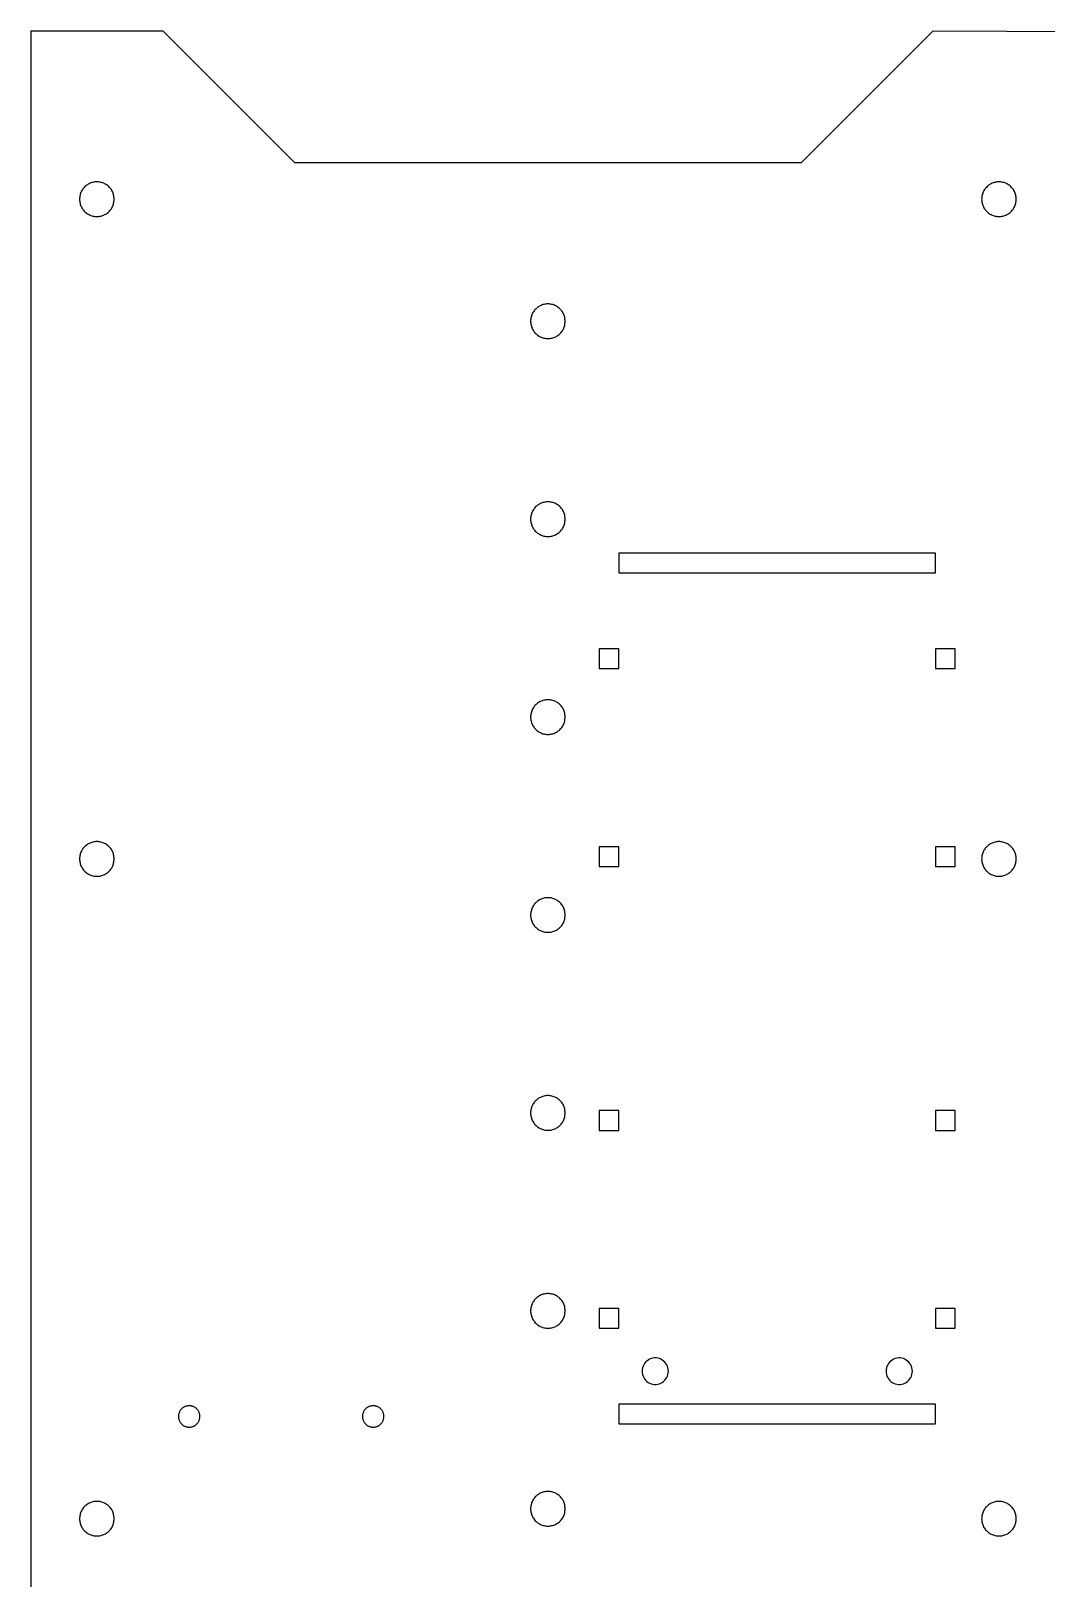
# Model space of a CAD drawing. Extents: x 0 to 785, y 0 to 479.
# Drawn here: x 0.1 to 154.1, y 243.9 to 478.4 of the extents above; entities that cross this region are included whole.
import ezdxf

# ---------------------------------------------------------------- set-up
doc = ezdxf.new("R2010")
doc.units = 0
doc.layers.add('LAYER_1', color=7, linetype='CONTINUOUS')

msp = doc.modelspace()

# ---------------------------------------------------------------- linework, layer by layer
at = {"layer": 'LAYER_1', "color": 7}
for p, q in [((0.14, 478.42), (0.14, 0.14)), ((0.14, 478.42), (20.14, 478.42)), ((20.14, 478.42), (40.14, 458.42)), ((116.94, 458.42), (136.94, 478.42)), ((136.94, 478.42), (177.22, 478.28)), ((116.94, 458.42), (40.14, 458.42)), ((12.77, 452.92), (12.77, 452.92)), ((149.57, 452.92), (149.57, 452.92)), ((81.17, 434.42), (81.17, 434.42)), ((81.17, 404.42), (81.17, 404.42)), ((137.32, 399.28), (89.32, 399.28)), ((89.32, 399.28), (89.32, 396.28)), ((137.32, 396.28), (137.32, 399.28)), ((89.32, 396.28), (137.32, 396.28)), ((89.32, 384.78), (86.32, 384.78)), ((86.32, 384.78), (86.32, 381.78)), ((89.32, 381.78), (89.32, 384.78)), ((140.32, 384.78), (137.32, 384.78)), ((137.32, 384.78), (137.32, 381.78)), ((140.32, 381.78), (140.32, 384.78)), ((86.32, 381.78), (89.32, 381.78)), ((137.32, 381.78), (140.32, 381.78)), ((81.17, 374.42), (81.17, 374.42)), ((89.32, 354.78), (86.32, 354.78)), ((86.32, 354.78), (86.32, 351.78)), ((89.32, 351.78), (89.32, 354.78)), ((140.32, 354.78), (137.32, 354.78)), ((137.32, 354.78), (137.32, 351.78)), ((140.32, 351.78), (140.32, 354.78)), ((12.77, 352.92), (12.77, 352.92)), ((86.32, 351.78), (89.32, 351.78)), ((137.32, 351.78), (140.32, 351.78)), ((149.57, 352.92), (149.57, 352.92)), ((81.17, 344.42), (81.17, 344.42)), ((81.17, 314.42), (81.17, 314.42)), ((89.32, 314.78), (86.32, 314.78)), ((86.32, 314.78), (86.32, 311.78)), ((89.32, 311.78), (89.32, 314.78)), ((140.32, 314.78), (137.32, 314.78)), ((137.32, 314.78), (137.32, 311.78)), ((140.32, 311.78), (140.32, 314.78)), ((86.32, 311.78), (89.32, 311.78)), ((137.32, 311.78), (140.32, 311.78)), ((81.17, 284.42), (81.17, 284.42)), ((89.32, 284.78), (86.32, 284.78)), ((86.32, 284.78), (86.32, 281.78)), ((89.32, 281.78), (89.32, 284.78)), ((140.32, 284.78), (137.32, 284.78)), ((137.32, 284.78), (137.32, 281.78)), ((140.32, 281.78), (140.32, 284.78)), ((86.32, 281.78), (89.32, 281.78)), ((137.32, 281.78), (140.32, 281.78)), ((93.54, 276.82), (93.36, 276.65)), ((93.75, 276.97), (93.54, 276.82)), ((93.97, 277.09), (93.75, 276.97)), ((94.2, 277.18), (93.97, 277.09)), ((94.44, 277.25), (94.2, 277.18)), ((94.69, 277.28), (94.44, 277.25)), ((94.94, 277.28), (94.69, 277.28)), ((95.19, 277.25), (94.94, 277.28)), ((95.44, 277.18), (95.19, 277.25)), ((95.67, 277.09), (95.44, 277.18)), ((95.89, 276.97), (95.67, 277.09)), ((96.09, 276.82), (95.89, 276.97)), ((96.28, 276.65), (96.09, 276.82)), ((130.54, 276.82), (130.36, 276.65)), ((130.75, 276.97), (130.54, 276.82)), ((130.97, 277.09), (130.75, 276.97)), ((131.2, 277.18), (130.97, 277.09)), ((131.44, 277.25), (131.2, 277.18)), ((131.69, 277.28), (131.44, 277.25)), ((131.94, 277.28), (131.69, 277.28)), ((132.19, 277.25), (131.94, 277.28)), ((132.44, 277.18), (132.19, 277.25)), ((132.67, 277.09), (132.44, 277.18)), ((132.89, 276.97), (132.67, 277.09)), ((133.09, 276.82), (132.89, 276.97)), ((133.28, 276.65), (133.09, 276.82)), ((92.83, 275.53), (92.82, 275.28)), ((92.82, 275.28), (92.83, 275.03)), ((92.88, 275.78), (92.83, 275.53)), ((92.83, 275.03), (92.88, 274.78)), ((92.96, 276.02), (92.88, 275.78)), ((92.88, 274.78), (92.96, 274.54)), ((93.07, 276.24), (92.96, 276.02)), ((92.96, 274.54), (93.07, 274.32)), ((93.2, 276.46), (93.07, 276.24)), ((93.36, 276.65), (93.2, 276.46)), ((96.44, 276.46), (96.28, 276.65)), ((96.57, 276.24), (96.44, 276.46)), ((96.68, 276.02), (96.57, 276.24)), ((96.57, 274.32), (96.68, 274.54)), ((96.75, 275.78), (96.68, 276.02)), ((96.68, 274.54), (96.75, 274.78)), ((96.8, 275.53), (96.75, 275.78)), ((96.75, 274.78), (96.8, 275.03)), ((96.82, 275.28), (96.8, 275.53)), ((96.8, 275.03), (96.82, 275.28)), ((129.83, 275.53), (129.82, 275.28)), ((129.82, 275.28), (129.83, 275.03)), ((129.88, 275.78), (129.83, 275.53)), ((129.83, 275.03), (129.88, 274.78)), ((129.96, 276.02), (129.88, 275.78)), ((129.88, 274.78), (129.96, 274.54)), ((130.07, 276.24), (129.96, 276.02)), ((129.96, 274.54), (130.07, 274.32)), ((130.2, 276.46), (130.07, 276.24)), ((130.36, 276.65), (130.2, 276.46)), ((133.44, 276.46), (133.28, 276.65)), ((133.57, 276.24), (133.44, 276.46)), ((133.68, 276.02), (133.57, 276.24)), ((133.57, 274.32), (133.68, 274.54)), ((133.75, 275.78), (133.68, 276.02)), ((133.68, 274.54), (133.75, 274.78)), ((133.8, 275.53), (133.75, 275.78)), ((133.75, 274.78), (133.8, 275.03)), ((133.82, 275.28), (133.8, 275.53)), ((133.8, 275.03), (133.82, 275.28)), ((93.07, 274.32), (93.2, 274.1)), ((93.2, 274.1), (93.36, 273.91)), ((93.36, 273.91), (93.54, 273.74)), ((93.54, 273.74), (93.75, 273.59)), ((93.75, 273.59), (93.97, 273.47)), ((93.97, 273.47), (94.2, 273.38)), ((94.2, 273.38), (94.44, 273.32)), ((94.44, 273.32), (94.69, 273.28)), ((94.69, 273.28), (94.94, 273.28)), ((94.94, 273.28), (95.19, 273.32)), ((95.19, 273.32), (95.44, 273.38)), ((95.44, 273.38), (95.67, 273.47)), ((95.67, 273.47), (95.89, 273.59)), ((95.89, 273.59), (96.09, 273.74)), ((96.09, 273.74), (96.28, 273.91)), ((96.28, 273.91), (96.44, 274.1)), ((96.44, 274.1), (96.57, 274.32)), ((130.07, 274.32), (130.2, 274.1)), ((130.2, 274.1), (130.36, 273.91)), ((130.36, 273.91), (130.54, 273.74)), ((130.54, 273.74), (130.75, 273.59)), ((130.75, 273.59), (130.97, 273.47)), ((130.97, 273.47), (131.2, 273.38)), ((131.2, 273.38), (131.44, 273.32)), ((131.44, 273.32), (131.69, 273.28)), ((131.69, 273.28), (131.94, 273.28)), ((131.94, 273.28), (132.19, 273.32)), ((132.19, 273.32), (132.44, 273.38)), ((132.44, 273.38), (132.67, 273.47)), ((132.67, 273.47), (132.89, 273.59)), ((132.89, 273.59), (133.09, 273.74)), ((133.09, 273.74), (133.28, 273.91)), ((133.28, 273.91), (133.44, 274.1)), ((133.44, 274.1), (133.57, 274.32)), ((137.32, 270.28), (89.32, 270.28)), ((89.32, 270.28), (89.32, 267.28)), ((137.32, 267.28), (137.32, 270.28)), ((25.77, 268.42), (25.77, 268.42)), ((53.67, 268.42), (53.67, 268.42)), ((89.32, 267.28), (137.32, 267.28)), ((81.17, 254.42), (81.17, 254.42)), ((12.77, 252.92), (12.77, 252.92)), ((149.57, 252.92), (149.57, 252.92))]:
    msp.add_line(p, q, dxfattribs=at)
for points, knots in [([(12.77, 452.92), (12.76, 452.82), (12.73, 452.62), (12.69, 452.31), (12.61, 452.02), (12.5, 451.74), (12.34, 451.48), (12.16, 451.23), (11.95, 451.01), (11.71, 450.81), (11.46, 450.64), (11.18, 450.51), (10.89, 450.4), (10.6, 450.33), (10.29, 450.3), (9.99, 450.3), (9.69, 450.33), (9.39, 450.4), (9.1, 450.51), (8.83, 450.64), (8.57, 450.81), (8.33, 451.01), (8.12, 451.23), (7.94, 451.48), (7.79, 451.74), (7.67, 452.02), (7.58, 452.31), (7.53, 452.62), (7.51, 452.92), (7.53, 453.23), (7.58, 453.53), (7.67, 453.83), (7.79, 454.11), (7.94, 454.37), (8.12, 454.61), (8.33, 454.83), (8.57, 455.03), (8.83, 455.2), (9.1, 455.34), (9.39, 455.44), (9.69, 455.51), (9.99, 455.55), (10.29, 455.55), (10.6, 455.51), (10.89, 455.44), (11.18, 455.34), (11.46, 455.2), (11.71, 455.03), (11.95, 454.83), (12.16, 454.61), (12.34, 454.37), (12.5, 454.11), (12.61, 453.83), (12.69, 453.53), (12.73, 453.23), (12.76, 453.03), (12.77, 452.92)], [0, 0, 0, 0, 0.308068, 0.613971, 0.91778, 1.218456, 1.521441, 1.82543, 2.13292, 2.439392, 2.745487, 3.051953, 3.358798, 3.665707, 3.968087, 4.270376, 4.572624, 4.879311, 5.186069, 5.492818, 5.79956, 6.106311, 6.413019, 6.715321, 7.017637, 7.319939, 7.626649, 7.933403, 8.240141, 8.546879, 8.853633, 9.160343, 9.462646, 9.764961, 10.067263, 10.37397, 10.68072, 10.987464, 11.294212, 11.600971, 11.907658, 12.209906, 12.512195, 12.814574, 13.121484, 13.428329, 13.734794, 14.04089, 14.347362, 14.654851, 14.958841, 15.261826, 15.562502, 15.86631, 16.172213, 16.480282, 16.480282, 16.480282, 16.480282]), ([(149.57, 452.92), (149.56, 452.82), (149.53, 452.62), (149.49, 452.31), (149.41, 452.02), (149.3, 451.74), (149.14, 451.48), (148.96, 451.23), (148.75, 451.01), (148.51, 450.81), (148.26, 450.64), (147.98, 450.51), (147.69, 450.4), (147.4, 450.33), (147.09, 450.3), (146.79, 450.3), (146.49, 450.33), (146.19, 450.4), (145.9, 450.51), (145.63, 450.64), (145.37, 450.81), (145.13, 451.01), (144.92, 451.23), (144.74, 451.48), (144.59, 451.74), (144.47, 452.02), (144.38, 452.31), (144.33, 452.62), (144.31, 452.92), (144.33, 453.23), (144.38, 453.53), (144.47, 453.83), (144.59, 454.11), (144.74, 454.37), (144.92, 454.61), (145.13, 454.83), (145.37, 455.03), (145.63, 455.2), (145.9, 455.34), (146.19, 455.44), (146.49, 455.51), (146.79, 455.55), (147.09, 455.55), (147.4, 455.51), (147.69, 455.44), (147.98, 455.34), (148.26, 455.2), (148.51, 455.03), (148.75, 454.83), (148.96, 454.61), (149.14, 454.37), (149.3, 454.11), (149.41, 453.83), (149.49, 453.53), (149.53, 453.23), (149.56, 453.03), (149.57, 452.92)], [0, 0, 0, 0, 0.308069, 0.613971, 0.91778, 1.218456, 1.521441, 1.825431, 2.132922, 2.439393, 2.745489, 3.051954, 3.358798, 3.665707, 3.968087, 4.270375, 4.572623, 4.879311, 5.18607, 5.49282, 5.799562, 6.106312, 6.41302, 6.715321, 7.017637, 7.319939, 7.626649, 7.933403, 8.240141, 8.546879, 8.853633, 9.160344, 9.462645, 9.764961, 10.067262, 10.373969, 10.68072, 10.987462, 11.294212, 11.60097, 11.907659, 12.209906, 12.512194, 12.814574, 13.121484, 13.428328, 13.734792, 14.040888, 14.34736, 14.65485, 14.95884, 15.261825, 15.562501, 15.86631, 16.172212, 16.480282, 16.480282, 16.480282, 16.480282]), ([(81.17, 434.42), (81.16, 434.32), (81.13, 434.12), (81.09, 433.81), (81.01, 433.52), (80.9, 433.24), (80.74, 432.98), (80.56, 432.73), (80.35, 432.51), (80.11, 432.31), (79.86, 432.14), (79.58, 432.01), (79.29, 431.9), (79, 431.83), (78.69, 431.8), (78.39, 431.8), (78.09, 431.83), (77.79, 431.9), (77.5, 432.01), (77.23, 432.14), (76.97, 432.31), (76.73, 432.51), (76.52, 432.73), (76.34, 432.98), (76.19, 433.24), (76.07, 433.52), (75.98, 433.81), (75.93, 434.12), (75.91, 434.42), (75.93, 434.73), (75.98, 435.03), (76.07, 435.33), (76.19, 435.61), (76.34, 435.87), (76.52, 436.11), (76.73, 436.33), (76.97, 436.53), (77.23, 436.7), (77.5, 436.84), (77.79, 436.94), (78.09, 437.01), (78.39, 437.05), (78.69, 437.05), (79, 437.01), (79.29, 436.94), (79.58, 436.84), (79.86, 436.7), (80.11, 436.53), (80.35, 436.33), (80.56, 436.11), (80.74, 435.87), (80.9, 435.61), (81.01, 435.33), (81.09, 435.03), (81.13, 434.73), (81.16, 434.53), (81.17, 434.42)], [0, 0, 0, 0, 0.308066, 0.613966, 0.917772, 1.218445, 1.521427, 1.825413, 2.1329, 2.439371, 2.745464, 3.051929, 3.358773, 3.665683, 3.968062, 4.270351, 4.572597, 4.879288, 5.186046, 5.492795, 5.799536, 6.106285, 6.41299, 6.715288, 7.0176, 7.319899, 7.626607, 7.933357, 8.240093, 8.54683, 8.853584, 9.160296, 9.462597, 9.764912, 10.067214, 10.373921, 10.680672, 10.987415, 11.294163, 11.600923, 11.907612, 12.209858, 12.512147, 12.814526, 13.121436, 13.42828, 13.734745, 14.040841, 14.347313, 14.654802, 14.958792, 15.261777, 15.562452, 15.866262, 16.172165, 16.480233, 16.480233, 16.480233, 16.480233]), ([(81.17, 404.42), (81.16, 404.32), (81.13, 404.12), (81.09, 403.81), (81.01, 403.52), (80.9, 403.24), (80.74, 402.98), (80.56, 402.73), (80.35, 402.51), (80.11, 402.31), (79.86, 402.14), (79.58, 402.01), (79.29, 401.9), (79, 401.83), (78.69, 401.8), (78.39, 401.8), (78.09, 401.83), (77.79, 401.9), (77.5, 402.01), (77.23, 402.14), (76.97, 402.31), (76.73, 402.51), (76.52, 402.73), (76.34, 402.98), (76.19, 403.24), (76.07, 403.52), (75.98, 403.81), (75.93, 404.12), (75.91, 404.42), (75.93, 404.73), (75.98, 405.03), (76.07, 405.33), (76.19, 405.61), (76.34, 405.87), (76.52, 406.11), (76.73, 406.33), (76.97, 406.53), (77.23, 406.7), (77.5, 406.84), (77.79, 406.94), (78.09, 407.01), (78.39, 407.05), (78.69, 407.05), (79, 407.01), (79.29, 406.94), (79.58, 406.84), (79.86, 406.7), (80.11, 406.53), (80.35, 406.33), (80.56, 406.11), (80.74, 405.87), (80.9, 405.61), (81.01, 405.33), (81.09, 405.03), (81.13, 404.73), (81.16, 404.53), (81.17, 404.42)], [0, 0, 0, 0, 0.308069, 0.613972, 0.917781, 1.218456, 1.521442, 1.825431, 2.13292, 2.439392, 2.745488, 3.051952, 3.358796, 3.665708, 3.968087, 4.270376, 4.572622, 4.879311, 5.18607, 5.492819, 5.799562, 6.106313, 6.41302, 6.715321, 7.017636, 7.319938, 7.626649, 7.933402, 8.240141, 8.546879, 8.853632, 9.160343, 9.462644, 9.764959, 10.067261, 10.373968, 10.680719, 10.987462, 11.294211, 11.60097, 11.907659, 12.209905, 12.512194, 12.814573, 13.121484, 13.428329, 13.734792, 14.040889, 14.34736, 14.654849, 14.958839, 15.261824, 15.5625, 15.866308, 16.172211, 16.480279, 16.480279, 16.480279, 16.480279]), ([(81.17, 374.42), (81.16, 374.32), (81.13, 374.12), (81.09, 373.81), (81.01, 373.52), (80.9, 373.24), (80.74, 372.98), (80.56, 372.73), (80.35, 372.51), (80.11, 372.31), (79.86, 372.14), (79.58, 372.01), (79.29, 371.9), (79, 371.83), (78.69, 371.8), (78.39, 371.8), (78.09, 371.83), (77.79, 371.9), (77.5, 372.01), (77.23, 372.14), (76.97, 372.31), (76.73, 372.51), (76.52, 372.73), (76.34, 372.98), (76.19, 373.24), (76.07, 373.52), (75.98, 373.81), (75.93, 374.12), (75.91, 374.42), (75.93, 374.73), (75.98, 375.03), (76.07, 375.33), (76.19, 375.61), (76.34, 375.87), (76.52, 376.11), (76.73, 376.33), (76.97, 376.53), (77.23, 376.7), (77.5, 376.84), (77.79, 376.94), (78.09, 377.01), (78.39, 377.05), (78.69, 377.05), (79, 377.01), (79.29, 376.94), (79.58, 376.84), (79.86, 376.7), (80.11, 376.53), (80.35, 376.33), (80.56, 376.11), (80.74, 375.87), (80.9, 375.61), (81.01, 375.33), (81.09, 375.03), (81.13, 374.73), (81.16, 374.53), (81.17, 374.42)], [0, 0, 0, 0, 0.308066, 0.613968, 0.917775, 1.21845, 1.521435, 1.825423, 2.132911, 2.439383, 2.745478, 3.051943, 3.358787, 3.665697, 3.968075, 4.270364, 4.57261, 4.879299, 5.186058, 5.492806, 5.799549, 6.1063, 6.413006, 6.715306, 7.01762, 7.319922, 7.626631, 7.933383, 8.240119, 8.546856, 8.853608, 9.160316, 9.462618, 9.764933, 10.067231, 10.373939, 10.680689, 10.987431, 11.29418, 11.600938, 11.907629, 12.209875, 12.512164, 12.814543, 13.121453, 13.428297, 13.734762, 14.040857, 14.347328, 14.654818, 14.958804, 15.261789, 15.562466, 15.866272, 16.172173, 16.48024, 16.48024, 16.48024, 16.48024]), ([(12.77, 352.92), (12.76, 352.82), (12.73, 352.62), (12.69, 352.31), (12.61, 352.02), (12.5, 351.74), (12.34, 351.48), (12.16, 351.23), (11.95, 351.01), (11.71, 350.81), (11.46, 350.64), (11.18, 350.51), (10.89, 350.4), (10.6, 350.33), (10.29, 350.3), (9.99, 350.3), (9.69, 350.33), (9.39, 350.4), (9.1, 350.51), (8.83, 350.64), (8.57, 350.81), (8.33, 351.01), (8.12, 351.23), (7.94, 351.48), (7.79, 351.74), (7.67, 352.02), (7.58, 352.31), (7.53, 352.62), (7.51, 352.92), (7.53, 353.23), (7.58, 353.53), (7.67, 353.83), (7.79, 354.11), (7.94, 354.37), (8.12, 354.61), (8.33, 354.83), (8.57, 355.03), (8.83, 355.2), (9.1, 355.34), (9.39, 355.44), (9.69, 355.51), (9.99, 355.55), (10.29, 355.55), (10.6, 355.51), (10.89, 355.44), (11.18, 355.34), (11.46, 355.2), (11.71, 355.03), (11.95, 354.83), (12.16, 354.61), (12.34, 354.37), (12.5, 354.11), (12.61, 353.83), (12.69, 353.53), (12.73, 353.23), (12.76, 353.03), (12.77, 352.92)], [0, 0, 0, 0, 0.308066, 0.613968, 0.917775, 1.218451, 1.521435, 1.825422, 2.132912, 2.439383, 2.745477, 3.051943, 3.358787, 3.665698, 3.968078, 4.270367, 4.572615, 4.879302, 5.18606, 5.492809, 5.799551, 6.106302, 6.413008, 6.715308, 7.017623, 7.319925, 7.626634, 7.933384, 8.240122, 8.546858, 8.85361, 9.160319, 9.462621, 9.764936, 10.067236, 10.373943, 10.680693, 10.987435, 11.294184, 11.600942, 11.90763, 12.209877, 12.512166, 12.814546, 13.121457, 13.428301, 13.734767, 14.040862, 14.347332, 14.654822, 14.95881, 15.261794, 15.562469, 15.866276, 16.172178, 16.480244, 16.480244, 16.480244, 16.480244]), ([(149.57, 352.92), (149.56, 352.82), (149.53, 352.62), (149.49, 352.31), (149.41, 352.02), (149.3, 351.74), (149.14, 351.48), (148.96, 351.23), (148.75, 351.01), (148.51, 350.81), (148.26, 350.64), (147.98, 350.51), (147.69, 350.4), (147.4, 350.33), (147.09, 350.3), (146.79, 350.3), (146.49, 350.33), (146.19, 350.4), (145.9, 350.51), (145.63, 350.64), (145.37, 350.81), (145.13, 351.01), (144.92, 351.23), (144.74, 351.48), (144.59, 351.74), (144.47, 352.02), (144.38, 352.31), (144.33, 352.62), (144.31, 352.92), (144.33, 353.23), (144.38, 353.53), (144.47, 353.83), (144.59, 354.11), (144.74, 354.37), (144.92, 354.61), (145.13, 354.83), (145.37, 355.03), (145.63, 355.2), (145.9, 355.34), (146.19, 355.44), (146.49, 355.51), (146.79, 355.55), (147.09, 355.55), (147.4, 355.51), (147.69, 355.44), (147.98, 355.34), (148.26, 355.2), (148.51, 355.03), (148.75, 354.83), (148.96, 354.61), (149.14, 354.37), (149.3, 354.11), (149.41, 353.83), (149.49, 353.53), (149.53, 353.23), (149.56, 353.03), (149.57, 352.92)], [0, 0, 0, 0, 0.308067, 0.613968, 0.917775, 1.218451, 1.521436, 1.825423, 2.132913, 2.439385, 2.745479, 3.051945, 3.358788, 3.665698, 3.968078, 4.270366, 4.572614, 4.879302, 5.18606, 5.492811, 5.799552, 6.106302, 6.413009, 6.715309, 7.017624, 7.319925, 7.626634, 7.933386, 8.240122, 8.546858, 8.85361, 9.160319, 9.462621, 9.764935, 10.067235, 10.373942, 10.680692, 10.987433, 11.294182, 11.600941, 11.90763, 12.209878, 12.512166, 12.814546, 13.121455, 13.428299, 13.734764, 14.040859, 14.34733, 14.65482, 14.958808, 15.261792, 15.562468, 15.866275, 16.172177, 16.480243, 16.480243, 16.480243, 16.480243]), ([(81.17, 344.42), (81.16, 344.32), (81.13, 344.12), (81.09, 343.81), (81.01, 343.52), (80.9, 343.24), (80.74, 342.98), (80.56, 342.73), (80.35, 342.51), (80.11, 342.31), (79.86, 342.14), (79.58, 342.01), (79.29, 341.9), (79, 341.83), (78.69, 341.8), (78.39, 341.8), (78.09, 341.83), (77.79, 341.9), (77.5, 342.01), (77.23, 342.14), (76.97, 342.31), (76.73, 342.51), (76.52, 342.73), (76.34, 342.98), (76.19, 343.24), (76.07, 343.52), (75.98, 343.81), (75.93, 344.12), (75.91, 344.42), (75.93, 344.73), (75.98, 345.03), (76.07, 345.33), (76.19, 345.61), (76.34, 345.87), (76.52, 346.11), (76.73, 346.33), (76.97, 346.53), (77.23, 346.7), (77.5, 346.84), (77.79, 346.94), (78.09, 347.01), (78.39, 347.05), (78.69, 347.05), (79, 347.01), (79.29, 346.94), (79.58, 346.84), (79.86, 346.7), (80.11, 346.53), (80.35, 346.33), (80.56, 346.11), (80.74, 345.87), (80.9, 345.61), (81.01, 345.33), (81.09, 345.03), (81.13, 344.73), (81.16, 344.53), (81.17, 344.42)], [0, 0, 0, 0, 0.308067, 0.613968, 0.917775, 1.21845, 1.521434, 1.825423, 2.132912, 2.439382, 2.745478, 3.051941, 3.358786, 3.665698, 3.968076, 4.270365, 4.572611, 4.879302, 5.18606, 5.492808, 5.799551, 6.106301, 6.413008, 6.715308, 7.017623, 7.319923, 7.626632, 7.933385, 8.24012, 8.546856, 8.853609, 9.160318, 9.462619, 9.764933, 10.067233, 10.37394, 10.68069, 10.987433, 11.294181, 11.60094, 11.907629, 12.209875, 12.512162, 12.814543, 13.121454, 13.428299, 13.734762, 14.040858, 14.347328, 14.654817, 14.958806, 15.261791, 15.562465, 15.866272, 16.172174, 16.48024, 16.48024, 16.48024, 16.48024]), ([(81.17, 314.42), (81.16, 314.32), (81.13, 314.12), (81.09, 313.81), (81.01, 313.52), (80.9, 313.24), (80.74, 312.98), (80.56, 312.73), (80.35, 312.51), (80.11, 312.31), (79.86, 312.14), (79.58, 312.01), (79.29, 311.9), (79, 311.83), (78.69, 311.8), (78.39, 311.8), (78.09, 311.83), (77.79, 311.9), (77.5, 312.01), (77.23, 312.14), (76.97, 312.31), (76.73, 312.51), (76.52, 312.73), (76.34, 312.98), (76.19, 313.24), (76.07, 313.52), (75.98, 313.81), (75.93, 314.12), (75.91, 314.42), (75.93, 314.73), (75.98, 315.03), (76.07, 315.33), (76.19, 315.61), (76.34, 315.87), (76.52, 316.11), (76.73, 316.33), (76.97, 316.53), (77.23, 316.7), (77.5, 316.84), (77.79, 316.94), (78.09, 317.01), (78.39, 317.05), (78.69, 317.05), (79, 317.01), (79.29, 316.94), (79.58, 316.84), (79.86, 316.7), (80.11, 316.53), (80.35, 316.33), (80.56, 316.11), (80.74, 315.87), (80.9, 315.61), (81.01, 315.33), (81.09, 315.03), (81.13, 314.73), (81.16, 314.53), (81.17, 314.42)], [0, 0, 0, 0, 0.308067, 0.613968, 0.917775, 1.218451, 1.521436, 1.825423, 2.132912, 2.439383, 2.745478, 3.051944, 3.358788, 3.665698, 3.968077, 4.270366, 4.572612, 4.879302, 5.186061, 5.492809, 5.799551, 6.106302, 6.413009, 6.715308, 7.017622, 7.319925, 7.626633, 7.933385, 8.240122, 8.546857, 8.85361, 9.160319, 9.46262, 9.764935, 10.067234, 10.373941, 10.680691, 10.987434, 11.294182, 11.600941, 11.90763, 12.209876, 12.512163, 12.814544, 13.121455, 13.428299, 13.734762, 14.040858, 14.347329, 14.654818, 14.958805, 15.26179, 15.562466, 15.866272, 16.172174, 16.48024, 16.48024, 16.48024, 16.48024]), ([(81.17, 284.42), (81.16, 284.32), (81.13, 284.12), (81.09, 283.81), (81.01, 283.52), (80.9, 283.24), (80.74, 282.98), (80.56, 282.73), (80.35, 282.51), (80.11, 282.31), (79.86, 282.14), (79.58, 282.01), (79.29, 281.9), (79, 281.83), (78.69, 281.8), (78.39, 281.8), (78.09, 281.83), (77.79, 281.9), (77.5, 282.01), (77.23, 282.14), (76.97, 282.31), (76.73, 282.51), (76.52, 282.73), (76.34, 282.98), (76.19, 283.24), (76.07, 283.52), (75.98, 283.81), (75.93, 284.12), (75.91, 284.42), (75.93, 284.73), (75.98, 285.03), (76.07, 285.33), (76.19, 285.61), (76.34, 285.87), (76.52, 286.11), (76.73, 286.33), (76.97, 286.53), (77.23, 286.7), (77.5, 286.84), (77.79, 286.94), (78.09, 287.01), (78.39, 287.05), (78.69, 287.05), (79, 287.01), (79.29, 286.94), (79.58, 286.84), (79.86, 286.7), (80.11, 286.53), (80.35, 286.33), (80.56, 286.11), (80.74, 285.87), (80.9, 285.61), (81.01, 285.33), (81.09, 285.03), (81.13, 284.73), (81.16, 284.53), (81.17, 284.42)], [0, 0, 0, 0, 0.308067, 0.613968, 0.917775, 1.21845, 1.521435, 1.825424, 2.132912, 2.439383, 2.745478, 3.051944, 3.358787, 3.665697, 3.968076, 4.270365, 4.572611, 4.8793, 5.186059, 5.492807, 5.799549, 6.1063, 6.413006, 6.715307, 7.017621, 7.319923, 7.626631, 7.933382, 8.24012, 8.546855, 8.853608, 9.16032, 9.46262, 9.764934, 10.067235, 10.37394, 10.68069, 10.987433, 11.294183, 11.600941, 11.90763, 12.209875, 12.512164, 12.814543, 13.121454, 13.428299, 13.734762, 14.040858, 14.347329, 14.654815, 14.958805, 15.261789, 15.562463, 15.866272, 16.172173, 16.480241, 16.480241, 16.480241, 16.480241]), ([(25.77, 268.42), (25.76, 268.36), (25.75, 268.23), (25.72, 268.05), (25.67, 267.86), (25.6, 267.69), (25.5, 267.53), (25.39, 267.38), (25.26, 267.24), (25.11, 267.12), (24.96, 267.01), (24.79, 266.93), (24.61, 266.86), (24.42, 266.82), (24.23, 266.8), (24.05, 266.8), (23.86, 266.82), (23.68, 266.86), (23.5, 266.93), (23.33, 267.01), (23.17, 267.12), (23.02, 267.24), (22.89, 267.38), (22.78, 267.53), (22.69, 267.69), (22.61, 267.86), (22.56, 268.05), (22.52, 268.23), (22.51, 268.42), (22.52, 268.61), (22.56, 268.8), (22.61, 268.98), (22.69, 269.16), (22.78, 269.32), (22.89, 269.47), (23.02, 269.61), (23.17, 269.73), (23.33, 269.83), (23.5, 269.92), (23.68, 269.98), (23.86, 270.03), (24.05, 270.05), (24.23, 270.05), (24.42, 270.03), (24.61, 269.98), (24.79, 269.92), (24.96, 269.83), (25.11, 269.73), (25.26, 269.61), (25.39, 269.47), (25.5, 269.32), (25.6, 269.16), (25.67, 268.98), (25.72, 268.8), (25.75, 268.61), (25.76, 268.49), (25.77, 268.42)], [0, 0, 0, 0, 0.190709, 0.380076, 0.568145, 0.754279, 0.941841, 1.130025, 1.320374, 1.510094, 1.699582, 1.889298, 2.079249, 2.269242, 2.456429, 2.643559, 2.830664, 3.020519, 3.210417, 3.40031, 3.590198, 3.780091, 3.969956, 4.157094, 4.344241, 4.531382, 4.721248, 4.911141, 5.101027, 5.290911, 5.480805, 5.670672, 5.857811, 6.044958, 6.232096, 6.421961, 6.611855, 6.801743, 6.991636, 7.181534, 7.371389, 7.558494, 7.745624, 7.932811, 8.122803, 8.312755, 8.502471, 8.691958, 8.881679, 9.07203, 9.260212, 9.447773, 9.633906, 9.821976, 10.011344, 10.202052, 10.202052, 10.202052, 10.202052]), ([(53.67, 268.42), (53.66, 268.36), (53.65, 268.23), (53.62, 268.05), (53.57, 267.86), (53.5, 267.69), (53.4, 267.53), (53.29, 267.38), (53.16, 267.24), (53.01, 267.12), (52.86, 267.01), (52.69, 266.93), (52.51, 266.86), (52.32, 266.82), (52.13, 266.8), (51.95, 266.8), (51.76, 266.82), (51.58, 266.86), (51.4, 266.93), (51.23, 267.01), (51.07, 267.12), (50.92, 267.24), (50.79, 267.38), (50.68, 267.53), (50.59, 267.69), (50.51, 267.86), (50.46, 268.05), (50.42, 268.23), (50.41, 268.42), (50.42, 268.61), (50.46, 268.8), (50.51, 268.98), (50.59, 269.16), (50.68, 269.32), (50.79, 269.47), (50.92, 269.61), (51.07, 269.73), (51.23, 269.83), (51.4, 269.92), (51.58, 269.98), (51.76, 270.03), (51.95, 270.05), (52.13, 270.05), (52.32, 270.03), (52.51, 269.98), (52.69, 269.92), (52.86, 269.83), (53.01, 269.73), (53.16, 269.61), (53.29, 269.47), (53.4, 269.32), (53.5, 269.16), (53.57, 268.98), (53.62, 268.8), (53.65, 268.61), (53.66, 268.49), (53.67, 268.42)], [0, 0, 0, 0, 0.190709, 0.380076, 0.568146, 0.754279, 0.941841, 1.130022, 1.320372, 1.510093, 1.699579, 1.889297, 2.079249, 2.269239, 2.456427, 2.643557, 2.830662, 3.020518, 3.210417, 3.40031, 3.590197, 3.78009, 3.969956, 4.157093, 4.344241, 4.53138, 4.721246, 4.911139, 5.101025, 5.290909, 5.480803, 5.67067, 5.857809, 6.044956, 6.232095, 6.421959, 6.611852, 6.801739, 6.991632, 7.181531, 7.371387, 7.558492, 7.745622, 7.93281, 8.1228, 8.312752, 8.502469, 8.691955, 8.881675, 9.072026, 9.260208, 9.447769, 9.633902, 9.821973, 10.01134, 10.202048, 10.202048, 10.202048, 10.202048]), ([(81.17, 254.42), (81.16, 254.32), (81.13, 254.12), (81.09, 253.81), (81.01, 253.52), (80.9, 253.24), (80.74, 252.98), (80.56, 252.73), (80.35, 252.51), (80.11, 252.31), (79.86, 252.14), (79.58, 252.01), (79.29, 251.9), (79, 251.83), (78.69, 251.8), (78.39, 251.8), (78.09, 251.83), (77.79, 251.9), (77.5, 252.01), (77.23, 252.14), (76.97, 252.31), (76.73, 252.51), (76.52, 252.73), (76.34, 252.98), (76.19, 253.24), (76.07, 253.52), (75.98, 253.81), (75.93, 254.12), (75.91, 254.42), (75.93, 254.73), (75.98, 255.03), (76.07, 255.33), (76.19, 255.61), (76.34, 255.87), (76.52, 256.11), (76.73, 256.33), (76.97, 256.53), (77.23, 256.7), (77.5, 256.84), (77.79, 256.94), (78.09, 257.01), (78.39, 257.05), (78.69, 257.05), (79, 257.01), (79.29, 256.94), (79.58, 256.84), (79.86, 256.7), (80.11, 256.53), (80.35, 256.33), (80.56, 256.11), (80.74, 255.87), (80.9, 255.61), (81.01, 255.33), (81.09, 255.03), (81.13, 254.73), (81.16, 254.53), (81.17, 254.42)], [0, 0, 0, 0, 0.308066, 0.613967, 0.917775, 1.218449, 1.521435, 1.825423, 2.132911, 2.439382, 2.745478, 3.051943, 3.358786, 3.665696, 3.968075, 4.270364, 4.57261, 4.879299, 5.186058, 5.492806, 5.799549, 6.1063, 6.413006, 6.715306, 7.017621, 7.319922, 7.626632, 7.933383, 8.240119, 8.546855, 8.853607, 9.160316, 9.462617, 9.764931, 10.067232, 10.373938, 10.680689, 10.987431, 11.29418, 11.600938, 11.907628, 12.209874, 12.512163, 12.814542, 13.121453, 13.428297, 13.734762, 14.040857, 14.347328, 14.654817, 14.958805, 15.26179, 15.562465, 15.866272, 16.172173, 16.48024, 16.48024, 16.48024, 16.48024]), ([(12.77, 252.92), (12.76, 252.82), (12.73, 252.62), (12.69, 252.31), (12.61, 252.02), (12.5, 251.74), (12.34, 251.48), (12.16, 251.23), (11.95, 251.01), (11.71, 250.81), (11.46, 250.64), (11.18, 250.51), (10.89, 250.4), (10.6, 250.33), (10.29, 250.3), (9.99, 250.3), (9.69, 250.33), (9.39, 250.4), (9.1, 250.51), (8.83, 250.64), (8.57, 250.81), (8.33, 251.01), (8.12, 251.23), (7.94, 251.48), (7.79, 251.74), (7.67, 252.02), (7.58, 252.31), (7.53, 252.62), (7.51, 252.92), (7.53, 253.23), (7.58, 253.53), (7.67, 253.83), (7.79, 254.11), (7.94, 254.37), (8.12, 254.61), (8.33, 254.83), (8.57, 255.03), (8.83, 255.2), (9.1, 255.34), (9.39, 255.44), (9.69, 255.51), (9.99, 255.55), (10.29, 255.55), (10.6, 255.51), (10.89, 255.44), (11.18, 255.34), (11.46, 255.2), (11.71, 255.03), (11.95, 254.83), (12.16, 254.61), (12.34, 254.37), (12.5, 254.11), (12.61, 253.83), (12.69, 253.53), (12.73, 253.23), (12.76, 253.03), (12.77, 252.92)], [0, 0, 0, 0, 0.308067, 0.613968, 0.917775, 1.218451, 1.521435, 1.825423, 2.132912, 2.439383, 2.745478, 3.051943, 3.358788, 3.665697, 3.968077, 4.270366, 4.572614, 4.879299, 5.186057, 5.492807, 5.799549, 6.1063, 6.413006, 6.715307, 7.017622, 7.319924, 7.626633, 7.933384, 8.240121, 8.546858, 8.853609, 9.160318, 9.462621, 9.764935, 10.067235, 10.373942, 10.680693, 10.987433, 11.294183, 11.60094, 11.907628, 12.209875, 12.512164, 12.814544, 13.121455, 13.4283, 13.734765, 14.040859, 14.34733, 14.654819, 14.958807, 15.261791, 15.562467, 15.866273, 16.172174, 16.480241, 16.480241, 16.480241, 16.480241]), ([(149.57, 252.92), (149.56, 252.82), (149.53, 252.62), (149.49, 252.31), (149.41, 252.02), (149.3, 251.74), (149.14, 251.48), (148.96, 251.23), (148.75, 251.01), (148.51, 250.81), (148.26, 250.64), (147.98, 250.51), (147.69, 250.4), (147.4, 250.33), (147.09, 250.3), (146.79, 250.3), (146.49, 250.33), (146.19, 250.4), (145.9, 250.51), (145.63, 250.64), (145.37, 250.81), (145.13, 251.01), (144.92, 251.23), (144.74, 251.48), (144.59, 251.74), (144.47, 252.02), (144.38, 252.31), (144.33, 252.62), (144.31, 252.92), (144.33, 253.23), (144.38, 253.53), (144.47, 253.83), (144.59, 254.11), (144.74, 254.37), (144.92, 254.61), (145.13, 254.83), (145.37, 255.03), (145.63, 255.2), (145.9, 255.34), (146.19, 255.44), (146.49, 255.51), (146.79, 255.55), (147.09, 255.55), (147.4, 255.51), (147.69, 255.44), (147.98, 255.34), (148.26, 255.2), (148.51, 255.03), (148.75, 254.83), (148.96, 254.61), (149.14, 254.37), (149.3, 254.11), (149.41, 253.83), (149.49, 253.53), (149.53, 253.23), (149.56, 253.03), (149.57, 252.92)], [0, 0, 0, 0, 0.308068, 0.613968, 0.917775, 1.218451, 1.521436, 1.825424, 2.132913, 2.439385, 2.74548, 3.051944, 3.358789, 3.665698, 3.968077, 4.270365, 4.572612, 4.879301, 5.18606, 5.49281, 5.79955, 6.106301, 6.413007, 6.715308, 7.017622, 7.319924, 7.626633, 7.933384, 8.240121, 8.546857, 8.853608, 9.160318, 9.462619, 9.764934, 10.067234, 10.37394, 10.680691, 10.987432, 11.294181, 11.600941, 11.907629, 12.209877, 12.512165, 12.814544, 13.121454, 13.428298, 13.734763, 14.040857, 14.347329, 14.654818, 14.958806, 15.26179, 15.562467, 15.866273, 16.172174, 16.480242, 16.480242, 16.480242, 16.480242])]:
    msp.add_open_spline(points, degree=3, knots=knots, dxfattribs=at)

doc.saveas('drawing.dxf')
